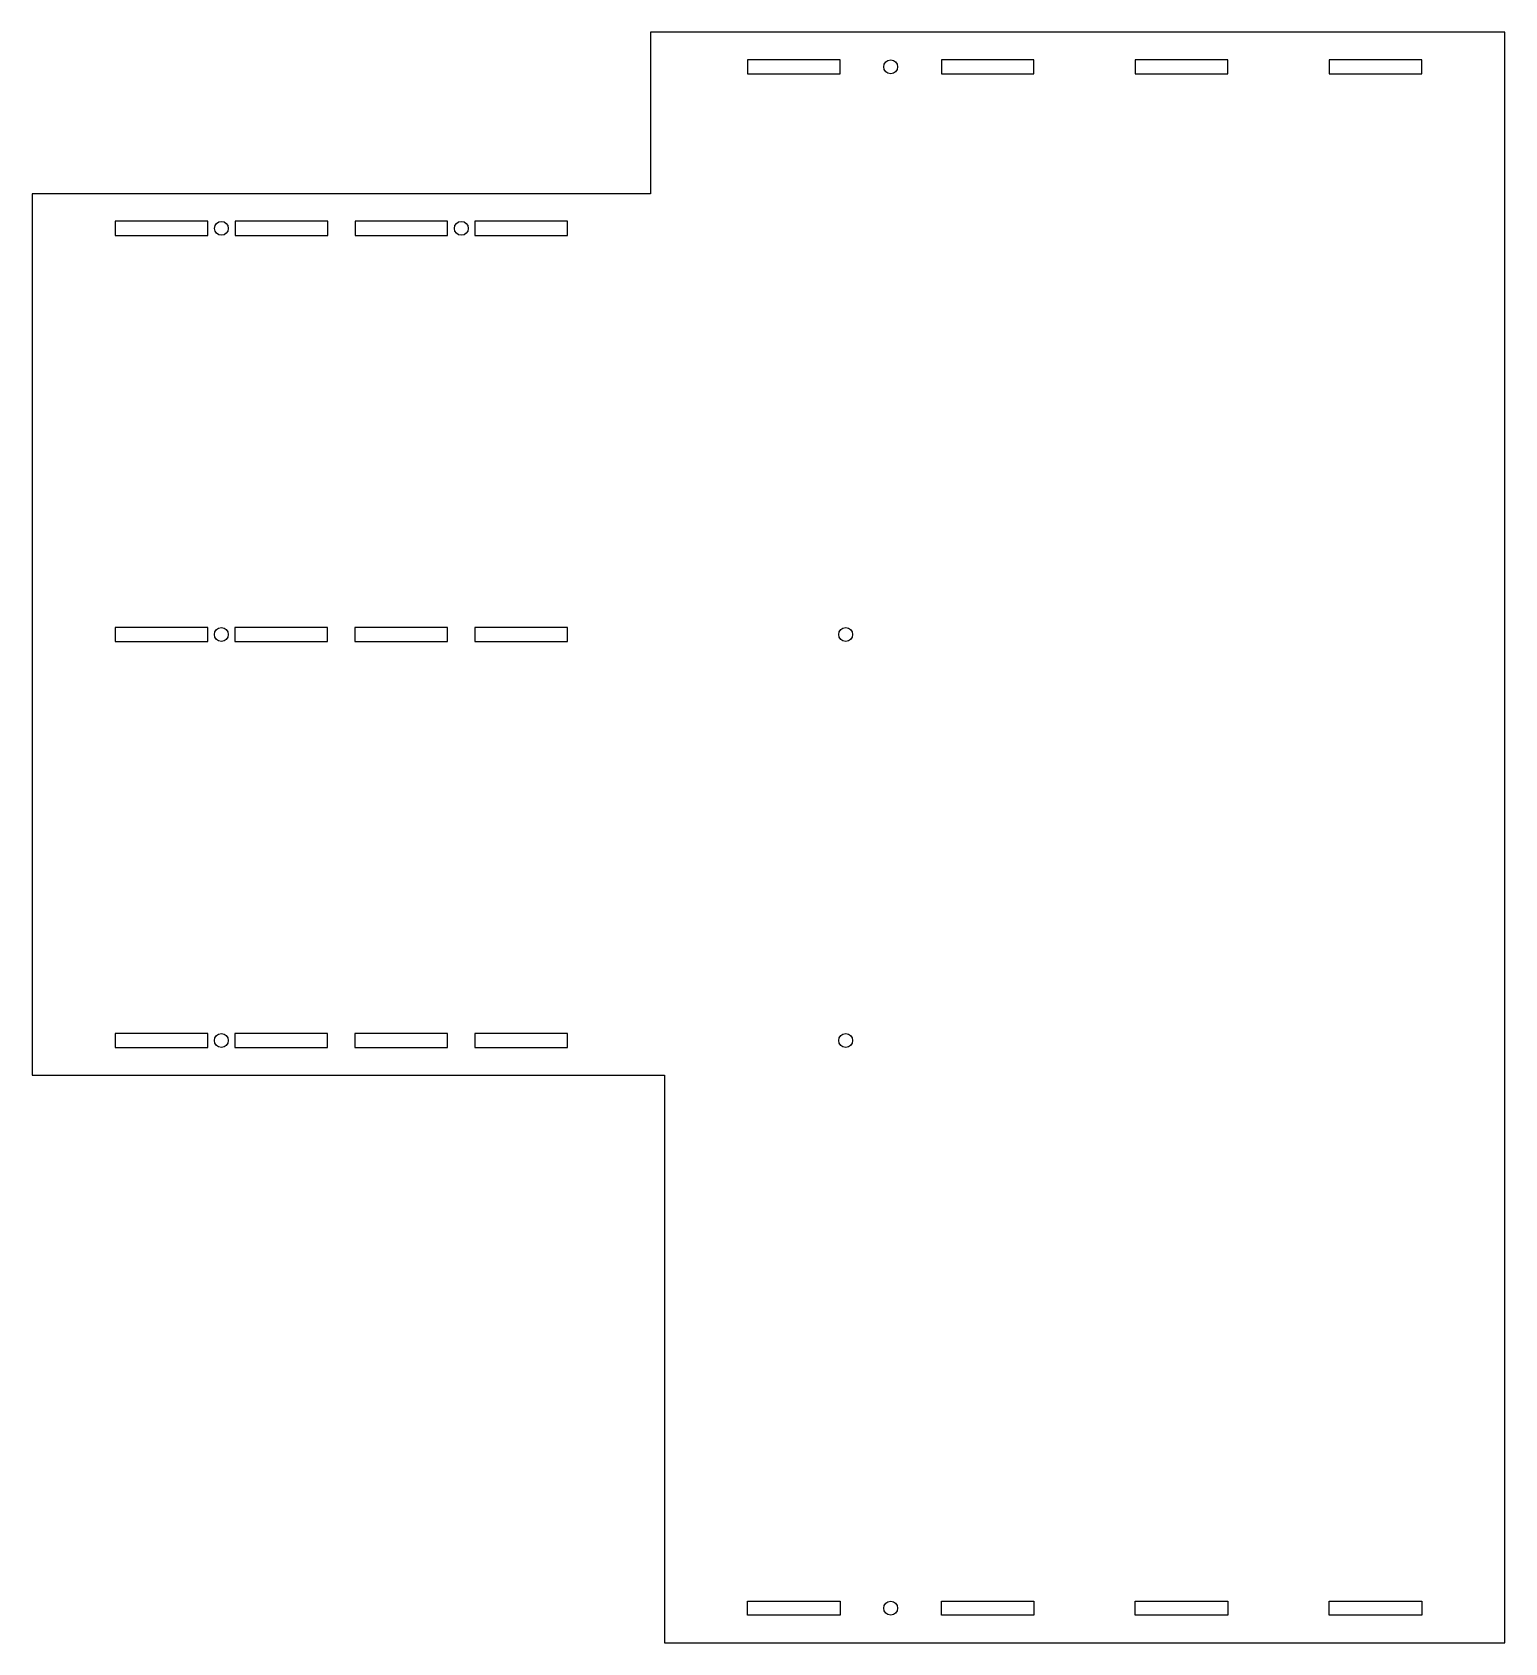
# Model space of a CAD drawing. Header units: millimetres. Extents: x 0 to 638, y -445 to 253.
import ezdxf

# ---------------------------------------------------------------- set-up
doc = ezdxf.new("R2010")
doc.units = ezdxf.units.MM

msp = doc.modelspace()

# ---------------------------------------------------------------- linework, layer by layer
at = {"color": 7, "linetype": 'Continuous', "lineweight": 25}
for p, q in [((638.3, 253), (268, 253)), ((268, 253), (268, 183)), ((638.3, -445), (638.3, 253)), ((350.15, 241.075), (310, 241.075)), ((310, 241.075), (310, 234.925)), ((350.15, 234.925), (350.15, 241.075)), ((434.225, 241.075), (394.075, 241.075)), ((394.075, 241.075), (394.075, 234.925)), ((434.225, 234.925), (434.225, 241.075)), ((518.3, 241.075), (478.15, 241.075)), ((478.15, 241.075), (478.15, 234.925)), ((518.3, 234.925), (518.3, 241.075)), ((602.375, 241.075), (562.225, 241.075)), ((562.225, 241.075), (562.225, 234.925)), ((602.375, 234.925), (602.375, 241.075)), ((310, 234.925), (350.15, 234.925)), ((394.075, 234.925), (434.225, 234.925)), ((478.15, 234.925), (518.3, 234.925)), ((562.225, 234.925), (602.375, 234.925)), ((268, 183), (0, 183)), ((0, 183), (0, -199)), ((76.075, 171.075), (35.925, 171.075)), ((35.925, 171.075), (35.925, 164.925)), ((76.075, 164.925), (76.075, 171.075)), ((128.075, 171.075), (87.925, 171.075)), ((87.925, 171.075), (87.925, 164.925)), ((128.075, 164.925), (128.075, 171.075)), ((180.075, 171.075), (139.925, 171.075)), ((139.925, 171.075), (139.925, 164.925)), ((180.075, 164.925), (180.075, 171.075)), ((232.075, 171.075), (191.925, 171.075)), ((191.925, 171.075), (191.925, 164.925)), ((232.075, 164.925), (232.075, 171.075)), ((35.925, 164.925), (76.075, 164.925)), ((87.925, 164.925), (128.075, 164.925)), ((139.925, 164.925), (180.075, 164.925)), ((191.925, 164.925), (232.075, 164.925)), ((76.075, -4.925), (35.925, -4.925)), ((35.925, -4.925), (35.925, -11.075)), ((76.075, -11.075), (76.075, -4.925)), ((128.05, -4.925), (87.9, -4.925)), ((87.9, -4.925), (87.9, -11.075)), ((128.05, -11.075), (128.05, -4.925)), ((180.025, -4.925), (139.875, -4.925)), ((139.875, -4.925), (139.875, -11.075)), ((180.025, -11.075), (180.025, -4.925)), ((232, -4.925), (191.85, -4.925)), ((191.85, -4.925), (191.85, -11.075)), ((232, -11.075), (232, -4.925)), ((35.925, -11.075), (76.075, -11.075)), ((87.9, -11.075), (128.05, -11.075)), ((139.875, -11.075), (180.025, -11.075)), ((191.85, -11.075), (232, -11.075)), ((76.075, -180.925), (35.925, -180.925)), ((35.925, -180.925), (35.925, -187.075)), ((76.075, -187.075), (76.075, -180.925)), ((128.05, -180.925), (87.9, -180.925)), ((87.9, -180.925), (87.9, -187.075)), ((128.05, -187.075), (128.05, -180.925)), ((180.025, -180.925), (139.875, -180.925)), ((139.875, -180.925), (139.875, -187.075)), ((180.025, -187.075), (180.025, -180.925)), ((232, -180.925), (191.85, -180.925)), ((191.85, -180.925), (191.85, -187.075)), ((232, -187.075), (232, -180.925)), ((35.925, -187.075), (76.075, -187.075)), ((87.9, -187.075), (128.05, -187.075)), ((139.875, -187.075), (180.025, -187.075)), ((191.85, -187.075), (232, -187.075)), ((0, -199), (274.075, -199)), ((274.075, -199), (274.075, -445)), ((310, -426.925), (350.15, -426.925)), ((310, -433.075), (310, -426.925)), ((350.15, -426.925), (350.15, -433.075)), ((394.075, -426.925), (434.225, -426.925)), ((394.075, -433.075), (394.075, -426.925)), ((434.225, -426.925), (434.225, -433.075)), ((478.15, -426.925), (518.3, -426.925)), ((478.15, -433.075), (478.15, -426.925)), ((518.3, -426.925), (518.3, -433.075)), ((562.225, -426.925), (602.375, -426.925)), ((562.225, -433.075), (562.225, -426.925)), ((602.375, -426.925), (602.375, -433.075)), ((350.15, -433.075), (310, -433.075)), ((434.225, -433.075), (394.075, -433.075)), ((518.3, -433.075), (478.15, -433.075)), ((602.375, -433.075), (562.225, -433.075)), ((274.075, -445), (638.3, -445))]:
    msp.add_line(p, q, dxfattribs=at)
for centre in [(372.113, 238), (82, 168), (186, 168), (81.987, -8), (352.604, -8), (81.987, -184), (352.604, -184), (372.113, -430)]:
    msp.add_circle(centre, 3, dxfattribs=at)

doc.saveas('drawing.dxf')
